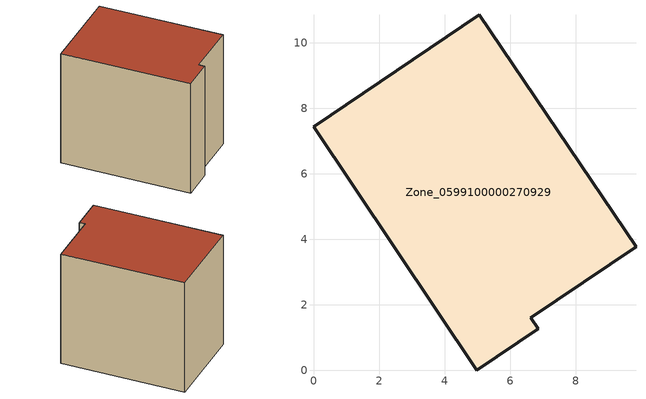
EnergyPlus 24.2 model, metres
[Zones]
Zone_0599100000270929
 floor ground (C_G): 0,7.44 5.06,10.85 9.85,3.76 6.64,1.6 6.87,1.27 4.99,0 z0
 wall outside (C_F): 5.06,10.85 0,7.44 4.99,0 6.87,1.27 6.64,1.6 9.85,3.76 5.06,10.85 z0:8.18
 roof outside (C_R): 0,7.44 4.99,0 6.87,1.27 6.64,1.6 9.85,3.76 5.06,10.85 z8.18
[BUILDING]
Pand.0599100000270929: North Axis=0; Terrain=City; Loads Convergence Tolerance Value=0.04; Temperature Convergence Tolerance Value=0.4; Solar Distribution=FullExterior; Maximum Number of Warmup Days=25; Minimum Number of Warmup Days=1
[Site:Location]
Rotterdam.The.Hague.AP_ZH_NLD Design_Conditions: Latitude=51.96; Longitude=4.45; Time Zone=1; Elevation=-4.5
[SITE:GROUNDTEMPERATURE:BUILDINGSURFACE]
18, 18, 18, 18, 18, 18, 18, 18, 18, 18, 18, 18
[MATERIAL] Thermal Absorptance=0.9; Solar Absorptance=0.7; Visible Absorptance=0.7
Name | Roughness | Thickness | Conductivity | Density | Specific Heat
G.TC.1965-1974 | MediumSmooth | 0.15 | 0.882353 | 540 | 1210
F.TC.1965-1974 | Rough | 0.3 | 0.697674 | 1920 | 840
R.TC.1965-1974 | MediumRough | 0.2 | 0.232558 | 1500 | 1000
[CONSTRUCTION]
C_G: G.TC.1965-1974
C_F: F.TC.1965-1974
C_R: R.TC.1965-1974
[ZONE]
Zone_0599100000270929: Type=1; Multiplier=1; Ceiling Height=Autocalculate; Volume=Autocalculate; Floor Area=autocalculate; Part of Total Floor Area=Yes
[ZONEINFILTRATION:DESIGNFLOWRATE]
Infil_Zone_0599100000270929: Zone or ZoneList or Space or SpaceList=Zone_0599100000270929; Schedule=AlwaysOn; Design Flow Rate Calculation Method=Flow/Area; Flow Rate per Floor Area=0.003; Constant Term Coefficient=1; Temperature Term Coefficient=0; Velocity Term Coefficient=0; Velocity Squared Term Coefficient=0
[HVACTEMPLATE:ZONE:IDEALLOADSAIRSYSTEM]
Zone_0599100000270929: Maximum Heating Supply Air Temperature=50; Minimum Cooling Supply Air Temperature=13; Maximum Heating Supply Air Humidity Ratio=0.0156; Minimum Cooling Supply Air Humidity Ratio=0.0077; Heating Limit=NoLimit; Cooling Limit=NoLimit; Dehumidification Control Type=ConstantSensibleHeatRatio; Cooling Sensible Heat Ratio=0.7; Dehumidification Setpoint=60; Humidification Control Type=None; Humidification Setpoint=30; Outdoor Air Method=None; Outdoor Air Flow Rate per Person=0.00944; Outdoor Air Flow Rate per Zone Floor Area=0; Outdoor Air Flow Rate per Zone=0; Demand Controlled Ventilation Type=None; Outdoor Air Economizer Type=NoEconomizer; Heat Recovery Type=None; Sensible Heat Recovery Effectiveness=0.7; Latent Heat Recovery Effectiveness=0.65
[ZONECONTROL:THERMOSTAT]
ThermostatControl_Zone_0599100000270929: Zone or ZoneList=Zone_0599100000270929; Control Type Schedule=DualSetpointControlType; Control 1=Thermostat_Zone_0599100000270929; Temperature Difference Between Cutout And Setpoint=0
[THERMOSTATSETPOINT:DUALSETPOINT]
Thermostat_Zone_0599100000270929: Heating Setpoint Temperature Schedule=HeatingSetpoint_Zone_0599100000270929; Cooling Setpoint Temperature Schedule=CoolingSetpoint_Zone_0599100000270929
[SCHEDULE:COMPACT]
HeatingSetpoint_Zone_0599100000270929: Through: 12/31, For: AllDays, Until: 24:00, 21
CoolingSetpoint_Zone_0599100000270929: Through: 12/31, For: AllDays, Until: 24:00, 24
DualSetpointControlType: Through: 12/31, For: AllDays, Until: 24:00, 4
AlwaysOn: Through: 12/31, For: AllDays, Until: 24:00, 1
